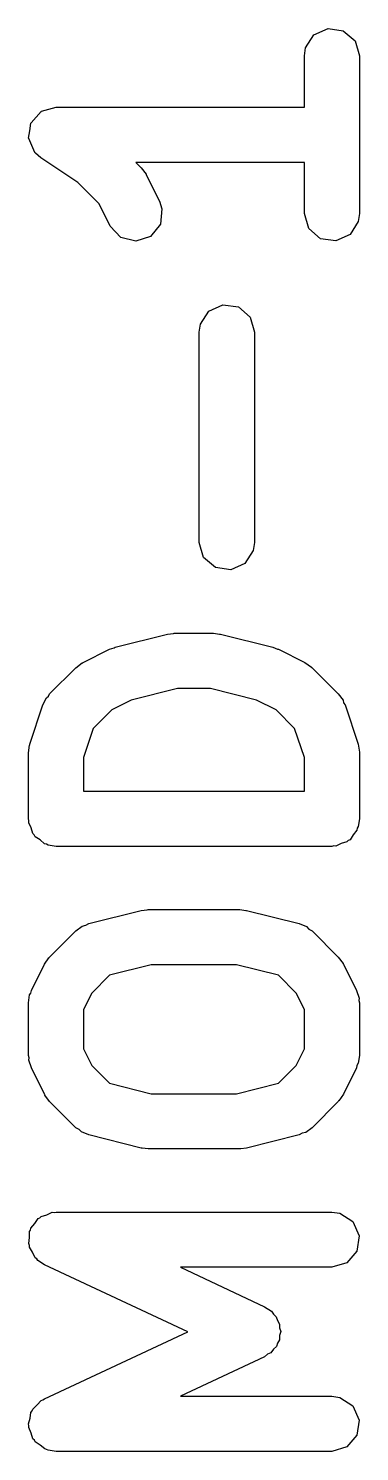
# Model space of a CAD drawing. Extents: x 83.3 to 116.7, y -116.6 to -83.4.
# Drawn here: x 99.52 to 101.05, y -103.24 to -96.7 of the extents above; entities that cross this region are included whole.
import ezdxf

# ---------------------------------------------------------------- set-up
doc = ezdxf.new("R2010")
doc.units = 0
doc.layers.add('BLACK', color=7, linetype='CONTINUOUS')

msp = doc.modelspace()

# ---------------------------------------------------------------- linework, layer by layer
at = {"layer": 'BLACK', "linetype": 'CONTINUOUS'}
for p, q in [((100.837, -96.7289), (100.902, -96.6993)), ((100.902, -96.6993), (100.972, -96.7095)), ((100.798, -96.7889), (100.837, -96.7289)), ((100.972, -96.7095), (101.026, -96.7564)), ((101.026, -96.7564), (101.047, -96.825)), ((100.793, -96.825), (100.798, -96.7889)), ((100.793, -97.0609), (100.793, -96.825)), ((101.047, -96.825), (101.047, -97.5507)), ((99.5582, -97.1072), (99.5809, -97.081)), ((99.5809, -97.081), (99.582, -97.0807)), ((99.582, -97.0807), (99.5828, -97.0798)), ((99.5828, -97.0798), (99.6162, -97.0706)), ((99.6162, -97.0706), (99.6495, -97.0609)), ((99.6495, -97.0609), (100.793, -97.0609)), ((99.5291, -97.1693), (99.534, -97.135)), ((99.534, -97.135), (99.5348, -97.1341)), ((99.5348, -97.1341), (99.535, -97.133)), ((99.535, -97.133), (99.5582, -97.1072)), ((99.5235, -97.2036), (99.5291, -97.1693)), ((99.524, -97.2046), (99.5235, -97.2036)), ((99.5238, -97.2058), (99.524, -97.2046)), ((99.5381, -97.2373), (99.5238, -97.2058)), ((99.552, -97.2692), (99.5381, -97.2373)), ((99.5531, -97.2702), (99.552, -97.2692)), ((99.5534, -97.2708), (99.5531, -97.2702)), ((99.555, -97.2719), (99.5534, -97.2708)), ((99.5791, -97.2935), (99.555, -97.2719)), ((99.75, -97.4075), (99.5791, -97.2935)), ((100.793, -97.3149), (100.017, -97.3149)), ((100.017, -97.3149), (100.042, -97.34)), ((100.042, -97.34), (100.064, -97.3692)), ((100.793, -97.5507), (100.793, -97.3149)), ((99.8475, -97.505), (99.75, -97.4075)), ((100.064, -97.3692), (100.064, -97.3713)), ((100.064, -97.3713), (100.065, -97.373)), ((100.065, -97.373), (100.126, -97.4939)), ((99.8988, -97.6075), (99.8475, -97.505)), ((100.126, -97.4939), (100.137, -97.5285)), ((100.137, -97.5285), (100.13, -97.5996)), ((100.813, -97.6193), (100.793, -97.5507)), ((101.047, -97.5507), (101.041, -97.5868)), ((99.9475, -97.6599), (99.8988, -97.6075)), ((100.13, -97.5996), (100.085, -97.6552)), ((101.041, -97.5868), (101.003, -97.6469)), ((100.017, -97.6776), (99.9475, -97.6599)), ((100.085, -97.6552), (100.017, -97.6776)), ((100.867, -97.6662), (100.813, -97.6193)), ((100.937, -97.6764), (100.867, -97.6662)), ((101.003, -97.6469), (100.937, -97.6764)), ((100.314, -98.0589), (100.353, -97.9989)), ((100.353, -97.9989), (100.418, -97.9693)), ((100.418, -97.9693), (100.489, -97.9795)), ((100.489, -97.9795), (100.543, -98.0264)), ((100.309, -98.095), (100.314, -98.0589)), ((100.543, -98.0264), (100.563, -98.095)), ((100.309, -99.0626), (100.309, -98.095)), ((100.563, -98.095), (100.563, -99.0626)), ((100.329, -99.1312), (100.309, -99.0626)), ((100.557, -99.0987), (100.519, -99.1588)), ((100.563, -99.0626), (100.557, -99.0987)), ((100.383, -99.1781), (100.329, -99.1312)), ((100.454, -99.1884), (100.383, -99.1781)), ((100.519, -99.1588), (100.454, -99.1884)), ((99.9211, -99.5442), (100.163, -99.4837)), ((100.163, -99.4837), (100.19, -99.4809)), ((100.19, -99.4809), (100.194, -99.4799)), ((100.194, -99.4799), (100.375, -99.4799)), ((100.375, -99.4799), (100.402, -99.4838)), ((100.402, -99.4838), (100.406, -99.4837)), ((100.406, -99.4837), (100.648, -99.5442)), ((99.7742, -99.6143), (99.8951, -99.5538)), ((99.8951, -99.5538), (99.9171, -99.5465)), ((99.9171, -99.5465), (99.9211, -99.5442)), ((100.648, -99.5442), (100.669, -99.553)), ((100.669, -99.553), (100.674, -99.5538)), ((100.674, -99.5538), (100.795, -99.6143)), ((99.6202, -99.759), (99.7411, -99.6381)), ((99.7411, -99.6381), (99.7704, -99.6162)), ((99.7704, -99.6162), (99.7725, -99.6158)), ((99.7725, -99.6158), (99.7742, -99.6143)), ((100.795, -99.6143), (100.825, -99.6351)), ((100.825, -99.6351), (100.826, -99.637)), ((100.826, -99.637), (100.828, -99.6381)), ((100.828, -99.6381), (100.949, -99.759)), ((99.5895, -99.8086), (99.6059, -99.7761)), ((99.6059, -99.7761), (99.6147, -99.769)), ((99.6147, -99.769), (99.6202, -99.759)), ((100.209, -99.7339), (99.9962, -99.7872)), ((100.36, -99.7339), (100.209, -99.7339)), ((100.573, -99.7872), (100.36, -99.7339)), ((100.949, -99.759), (100.971, -99.7882)), ((99.529, -99.9901), (99.5895, -99.8086)), ((99.9062, -99.8322), (99.821, -99.9174)), ((99.9962, -99.7872), (99.9062, -99.8322)), ((100.663, -99.8322), (100.573, -99.7872)), ((100.748, -99.9174), (100.663, -99.8322)), ((100.971, -99.7882), (100.973, -99.7993)), ((100.973, -99.7993), (100.98, -99.8086)), ((100.98, -99.8086), (101.04, -99.9901)), ((99.821, -99.9174), (99.7765, -100.051)), ((100.793, -100.051), (100.748, -99.9174)), ((99.5225, -100.03), (99.5278, -99.9942)), ((99.5225, -100.333), (99.5225, -100.03)), ((99.5278, -99.9942), (99.529, -99.9923)), ((99.529, -99.9923), (99.529, -99.9901)), ((101.04, -99.9901), (101.046, -100.026)), ((101.046, -100.026), (101.046, -100.028)), ((101.046, -100.028), (101.047, -100.03)), ((101.047, -100.03), (101.047, -100.333)), ((99.7765, -100.051), (99.7765, -100.206)), ((100.793, -100.206), (100.793, -100.051)), ((99.7765, -100.206), (100.793, -100.206)), ((99.5251, -100.341), (99.5225, -100.333)), ((99.5238, -100.351), (99.5251, -100.341)), ((99.535, -100.375), (99.5238, -100.351)), ((101.047, -100.333), (101.041, -100.369)), ((99.5427, -100.401), (99.535, -100.375)), ((99.5496, -100.407), (99.5427, -100.401)), ((99.5534, -100.416), (99.5496, -100.407)), ((99.5762, -100.43), (99.5534, -100.416)), ((99.5967, -100.448), (99.5762, -100.43)), ((101.003, -100.429), (100.994, -100.433)), ((101.017, -100.406), (101.003, -100.429)), ((101.035, -100.385), (101.017, -100.406)), ((101.036, -100.376), (101.035, -100.385)), ((101.041, -100.369), (101.036, -100.376)), ((99.6057, -100.449), (99.5967, -100.448)), ((99.6135, -100.454), (99.6057, -100.449)), ((99.6495, -100.46), (99.6135, -100.454)), ((100.92, -100.46), (99.6495, -100.46)), ((100.928, -100.457), (100.92, -100.46)), ((100.937, -100.458), (100.928, -100.457)), ((100.962, -100.447), (100.937, -100.458)), ((100.988, -100.439), (100.962, -100.447)), ((100.994, -100.433), (100.988, -100.439)), ((99.8002, -100.814), (100.042, -100.754)), ((100.042, -100.754), (100.069, -100.751)), ((100.069, -100.751), (100.073, -100.75)), ((100.073, -100.75), (100.496, -100.75)), ((100.496, -100.75), (100.523, -100.754)), ((100.523, -100.754), (100.527, -100.754)), ((100.527, -100.754), (100.769, -100.814)), ((99.7704, -100.826), (99.7862, -100.822)), ((99.7862, -100.822), (99.8002, -100.814)), ((100.769, -100.814), (100.803, -100.828)), ((99.6202, -100.969), (99.7411, -100.848)), ((99.7411, -100.848), (99.7704, -100.826)), ((100.803, -100.828), (100.814, -100.84)), ((100.814, -100.84), (100.828, -100.848)), ((100.828, -100.848), (100.949, -100.969)), ((99.5359, -101.122), (99.5964, -101.002)), ((99.5964, -101.002), (99.6172, -100.972)), ((99.6172, -100.972), (99.6191, -100.97)), ((99.6191, -100.97), (99.6202, -100.969)), ((100.088, -101.004), (99.8959, -101.052)), ((100.481, -101.004), (100.088, -101.004)), ((100.673, -101.052), (100.481, -101.004)), ((100.949, -100.969), (100.971, -100.998)), ((100.971, -100.998), (100.971, -101)), ((100.971, -101), (100.973, -101.002)), ((100.973, -101.002), (101.033, -101.122)), ((99.8959, -101.052), (99.8144, -101.134)), ((100.755, -101.134), (100.673, -101.052)), ((99.5225, -101.179), (99.5278, -101.143)), ((99.5278, -101.143), (99.5339, -101.134)), ((99.5339, -101.134), (99.5359, -101.122)), ((99.8144, -101.134), (99.7765, -101.209)), ((100.793, -101.209), (100.755, -101.134)), ((101.033, -101.122), (101.045, -101.157)), ((99.5225, -101.421), (99.5225, -101.179)), ((99.7765, -101.209), (99.7765, -101.391)), ((100.793, -101.391), (100.793, -101.209)), ((101.045, -101.157), (101.043, -101.168)), ((101.043, -101.168), (101.047, -101.179)), ((101.047, -101.179), (101.047, -101.421)), ((99.7765, -101.391), (99.8144, -101.467)), ((100.755, -101.467), (100.793, -101.391)), ((99.5257, -101.432), (99.5225, -101.421)), ((99.5245, -101.443), (99.5257, -101.432)), ((99.5359, -101.478), (99.5245, -101.443)), ((99.8144, -101.467), (99.8959, -101.548)), ((100.673, -101.548), (100.755, -101.467)), ((101.035, -101.467), (101.033, -101.478)), ((101.041, -101.457), (101.035, -101.467)), ((101.047, -101.421), (101.041, -101.457)), ((99.5964, -101.599), (99.5359, -101.478)), ((101.033, -101.478), (100.973, -101.599)), ((99.5979, -101.601), (99.5964, -101.599)), ((99.5984, -101.603), (99.5979, -101.601)), ((99.6202, -101.632), (99.5984, -101.603)), ((99.8959, -101.548), (100.088, -101.597)), ((100.088, -101.597), (100.481, -101.597)), ((100.481, -101.597), (100.673, -101.548)), ((100.973, -101.599), (100.952, -101.629)), ((99.7411, -101.753), (99.6202, -101.632)), ((100.949, -101.632), (100.828, -101.753)), ((100.95, -101.63), (100.949, -101.632)), ((100.952, -101.629), (100.95, -101.63)), ((99.7554, -101.761), (99.7411, -101.753)), ((99.7664, -101.772), (99.7554, -101.761)), ((99.8002, -101.786), (99.7664, -101.772)), ((100.042, -101.847), (99.8002, -101.786)), ((100.769, -101.786), (100.527, -101.847)), ((100.783, -101.778), (100.769, -101.786)), ((100.799, -101.775), (100.783, -101.778)), ((100.828, -101.753), (100.799, -101.775)), ((100.046, -101.847), (100.042, -101.847)), ((100.073, -101.851), (100.046, -101.847)), ((100.496, -101.851), (100.073, -101.851)), ((100.5, -101.85), (100.496, -101.851)), ((100.527, -101.847), (100.5, -101.85)), ((99.534, -102.215), (99.5521, -102.194)), ((99.5521, -102.194), (99.5672, -102.171)), ((99.5672, -102.171), (99.5752, -102.168)), ((99.5752, -102.168), (99.5809, -102.161)), ((99.5809, -102.161), (99.6074, -102.153)), ((99.6074, -102.153), (99.6325, -102.142)), ((99.6325, -102.142), (99.6412, -102.143)), ((99.6412, -102.143), (99.6495, -102.141)), ((99.6495, -102.141), (100.92, -102.141)), ((100.92, -102.141), (100.956, -102.146)), ((100.956, -102.146), (101.016, -102.185)), ((101.016, -102.185), (101.045, -102.25)), ((99.5238, -102.286), (99.5277, -102.258)), ((99.5277, -102.258), (99.528, -102.231)), ((99.528, -102.231), (99.5328, -102.224)), ((99.5328, -102.224), (99.534, -102.215)), ((101.045, -102.25), (101.035, -102.321)), ((99.5274, -102.294), (99.5238, -102.286)), ((99.5273, -102.302), (99.5274, -102.294)), ((99.542, -102.326), (99.5273, -102.302)), ((99.5534, -102.351), (99.542, -102.326)), ((101.035, -102.321), (100.988, -102.375)), ((99.5607, -102.356), (99.5534, -102.351)), ((99.5653, -102.363), (99.5607, -102.356)), ((99.5958, -102.383), (99.5653, -102.363)), ((100.256, -102.691), (99.5958, -102.383)), ((100.988, -102.375), (100.92, -102.395)), ((100.92, -102.395), (100.222, -102.395)), ((100.222, -102.395), (100.61, -102.576)), ((100.61, -102.576), (100.641, -102.596)), ((100.641, -102.596), (100.65, -102.611)), ((100.65, -102.611), (100.663, -102.622)), ((100.663, -102.622), (100.669, -102.64)), ((100.669, -102.64), (100.679, -102.657)), ((99.5958, -102.999), (100.256, -102.691)), ((100.684, -102.69), (100.678, -102.709)), ((100.678, -102.709), (100.678, -102.728)), ((100.679, -102.657), (100.679, -102.674)), ((100.679, -102.674), (100.684, -102.69)), ((100.65, -102.772), (100.639, -102.788)), ((100.664, -102.759), (100.65, -102.772)), ((100.669, -102.743), (100.664, -102.759)), ((100.678, -102.728), (100.669, -102.743)), ((100.61, -102.806), (100.222, -102.988)), ((100.623, -102.795), (100.61, -102.806)), ((100.639, -102.788), (100.623, -102.795)), ((99.5398, -103.055), (99.5422, -103.047)), ((99.5422, -103.047), (99.5628, -103.028)), ((99.5628, -103.028), (99.5809, -103.008)), ((99.5809, -103.008), (99.5893, -103.005)), ((99.5893, -103.005), (99.5958, -102.999)), ((100.222, -102.988), (100.92, -102.988)), ((100.92, -102.988), (100.956, -102.993)), ((100.956, -102.993), (101.016, -103.032)), ((101.016, -103.032), (101.045, -103.097)), ((99.5225, -103.115), (99.5301, -103.089)), ((99.5301, -103.089), (99.534, -103.062)), ((99.534, -103.062), (99.5398, -103.055)), ((101.045, -103.097), (101.035, -103.167)), ((99.525, -103.124), (99.5225, -103.115)), ((99.5238, -103.132), (99.525, -103.124)), ((99.5352, -103.158), (99.5238, -103.132)), ((99.5432, -103.184), (99.5352, -103.158)), ((101.035, -103.167), (100.988, -103.221)), ((99.5498, -103.19), (99.5432, -103.184)), ((99.5534, -103.198), (99.5498, -103.19)), ((99.5765, -103.212), (99.5534, -103.198)), ((99.5975, -103.23), (99.5765, -103.212)), ((99.6061, -103.232), (99.5975, -103.23)), ((99.6135, -103.236), (99.6061, -103.232)), ((99.6495, -103.242), (99.6135, -103.236)), ((100.92, -103.242), (99.6495, -103.242)), ((100.988, -103.221), (100.92, -103.242))]:
    msp.add_line(p, q, dxfattribs=at)

doc.saveas('drawing.dxf')
